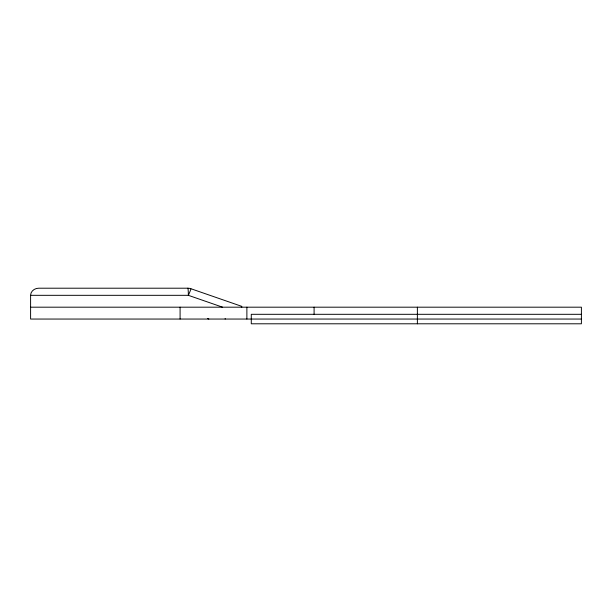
<?xml version="1.0" encoding="UTF-8"?>
<svg xmlns="http://www.w3.org/2000/svg" width="612" height="612" viewBox="0 0 612 612"><rect width="100%" height="100%" fill="white"/><g stroke="black" fill="none" stroke-linecap="round" stroke-linejoin="round"><path stroke-width="0.92" d="M581.4 319.051L30.6 319.051L30.6 295.321C30.577 291.105 34.846 288.076 38.816 288.206L187.815 288.206A9.318 9.318 0 0 1 190.868 288.711L241.786 306.367L241.786 307.186M30.6 295.321L188.343 295.321L222.569 307.186M30.6 307.186L581.4 307.186L581.4 323.794L251.28 323.794L251.28 314.308L581.4 314.308M207.598 318.554L208.837 319.051M417.376 307.186L417.376 323.794M314.094 307.186L314.094 314.484M246.881 307.186L246.881 319.051M225.178 318.554L225.178 319.051M180.089 307.186L180.089 319.051M190.829 288.803A7.413 0.467 -65.2 0 1 188.351 295.321A6.801 0.474 -90 0 0 188.259 291.427L188.106 289.361A7.964 0.551 -90 0 0 187.815 288.206"/></g></svg>
